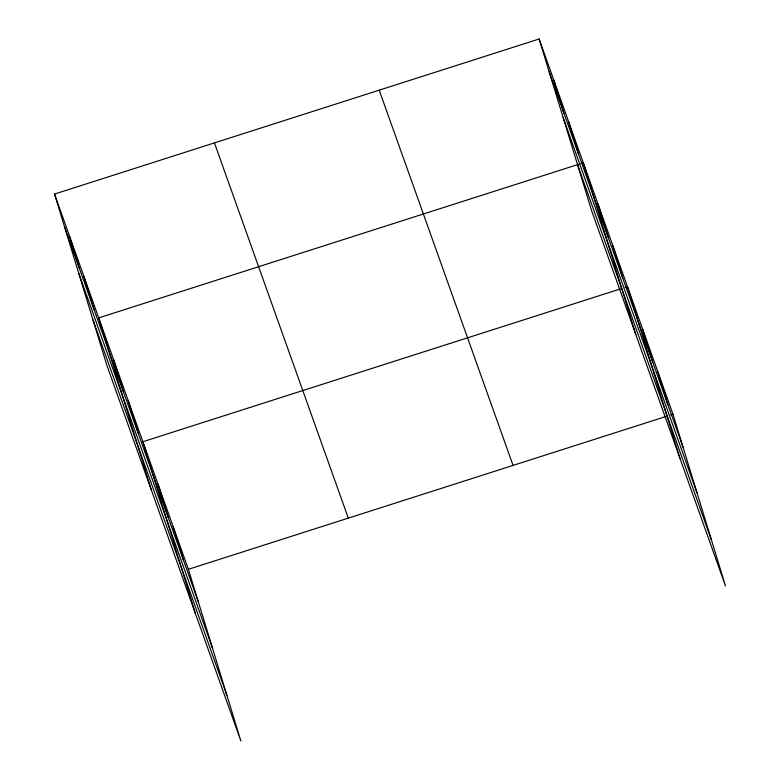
<?xml version="1.0" encoding="UTF-8"?>
<svg xmlns="http://www.w3.org/2000/svg" width="780" height="780" viewBox="0 0 780 780"><rect width="100%" height="100%" fill="white"/><g stroke="black" fill="none" stroke-linecap="round" stroke-linejoin="round"><path stroke-width="1.17" d="M54.522 194.064L188.38 569.303L240.874 741L107.016 365.761L54.522 194.064L539.126 39L672.984 414.238L725.478 585.936L591.62 210.697L539.126 39M578.663 164.307L98.699 317.889L151.193 489.596M580.983 163.566L583.294 162.825L635.788 334.523M620.519 288.883L142.876 441.724L195.37 613.421M625.15 287.401L627.471 286.66L679.965 458.357M188.38 569.303L666.032 416.462M670.663 414.979L672.984 414.238M549.159 71.838L683.017 447.067M563.17 117.663L697.027 492.892M577.609 164.873L711.467 540.111M379.207 90.168L513.065 465.406M214.441 142.896L348.299 518.125M64.564 226.902L198.422 602.131M78.575 272.727L212.433 647.956M93.005 319.936L226.863 695.175M657.813 371.709L667.846 404.547M642.642 329.18L652.675 362.017M612.749 245.378L622.781 278.216M598.016 204.107L608.059 236.935M568.571 121.553L578.614 154.381M553.849 80.272L563.882 113.11M173.209 526.773L183.251 559.611M158.047 484.244L168.08 517.082M128.144 400.442L138.187 433.28M113.422 359.171L123.464 391.999M83.977 276.617L94.01 309.455M69.244 235.345L79.287 268.174"/></g></svg>
